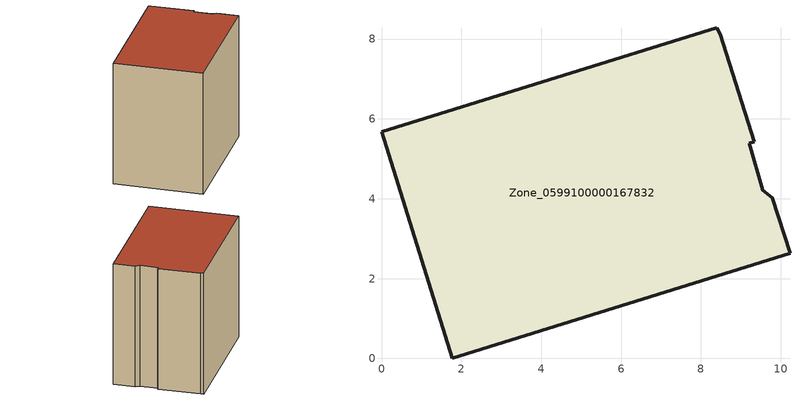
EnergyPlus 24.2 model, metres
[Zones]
Zone_0599100000167832
 floor ground (C_G): 9.21,5.39 9.54,4.21 9.79,4.03 10.23,2.63 1.77,0 0,5.68 8.39,8.29 8.49,8.12 9.34,5.43 z0
 wall outside (C_F): 8.39,8.29 0,5.68 1.77,0 10.23,2.63 9.79,4.03 9.54,4.21 9.21,5.39 9.34,5.43 8.49,8.12 8.39,8.29 z0:8.49
 roof outside (C_R): 9.54,4.21 9.21,5.39 9.34,5.43 8.49,8.12 8.39,8.29 0,5.68 1.77,0 10.23,2.63 9.79,4.03 z8.49
[BUILDING]
Pand.0599100000167832: North Axis=0; Terrain=City; Loads Convergence Tolerance Value=0.04; Temperature Convergence Tolerance Value=0.4; Solar Distribution=FullExterior; Maximum Number of Warmup Days=25; Minimum Number of Warmup Days=1
[Site:Location]
Rotterdam.The.Hague.AP_ZH_NLD Design_Conditions: Latitude=51.96; Longitude=4.45; Time Zone=1; Elevation=-4.5
[SITE:GROUNDTEMPERATURE:BUILDINGSURFACE]
18, 18, 18, 18, 18, 18, 18, 18, 18, 18, 18, 18
[MATERIAL] Thermal Absorptance=0.9; Solar Absorptance=0.7; Visible Absorptance=0.7
Name | Roughness | Thickness | Conductivity | Density | Specific Heat
G.TC.1946 | MediumSmooth | 0.15 | 1 | 540 | 1210
F.TC.1946 | Rough | 0.3 | 0.857143 | 1920 | 840
R.TC.1946 | MediumRough | 0.2 | 0.909091 | 1500 | 1000
[CONSTRUCTION]
C_G: G.TC.1946
C_F: F.TC.1946
C_R: R.TC.1946
[ZONE]
Zone_0599100000167832: Type=1; Multiplier=1; Ceiling Height=Autocalculate; Volume=Autocalculate; Floor Area=autocalculate; Part of Total Floor Area=Yes
[ZONEINFILTRATION:DESIGNFLOWRATE]
Infil_Zone_0599100000167832: Zone or ZoneList or Space or SpaceList=Zone_0599100000167832; Schedule=AlwaysOn; Design Flow Rate Calculation Method=Flow/Area; Flow Rate per Floor Area=0.003; Constant Term Coefficient=1; Temperature Term Coefficient=0; Velocity Term Coefficient=0; Velocity Squared Term Coefficient=0
[HVACTEMPLATE:ZONE:IDEALLOADSAIRSYSTEM]
Zone_0599100000167832: Maximum Heating Supply Air Temperature=50; Minimum Cooling Supply Air Temperature=13; Maximum Heating Supply Air Humidity Ratio=0.0156; Minimum Cooling Supply Air Humidity Ratio=0.0077; Heating Limit=NoLimit; Cooling Limit=NoLimit; Dehumidification Control Type=ConstantSensibleHeatRatio; Cooling Sensible Heat Ratio=0.7; Dehumidification Setpoint=60; Humidification Control Type=None; Humidification Setpoint=30; Outdoor Air Method=None; Outdoor Air Flow Rate per Person=0.00944; Outdoor Air Flow Rate per Zone Floor Area=0; Outdoor Air Flow Rate per Zone=0; Demand Controlled Ventilation Type=None; Outdoor Air Economizer Type=NoEconomizer; Heat Recovery Type=None; Sensible Heat Recovery Effectiveness=0.7; Latent Heat Recovery Effectiveness=0.65
[ZONECONTROL:THERMOSTAT]
ThermostatControl_Zone_0599100000167832: Zone or ZoneList=Zone_0599100000167832; Control Type Schedule=DualSetpointControlType; Control 1=Thermostat_Zone_0599100000167832; Temperature Difference Between Cutout And Setpoint=0
[THERMOSTATSETPOINT:DUALSETPOINT]
Thermostat_Zone_0599100000167832: Heating Setpoint Temperature Schedule=HeatingSetpoint_Zone_0599100000167832; Cooling Setpoint Temperature Schedule=CoolingSetpoint_Zone_0599100000167832
[SCHEDULE:COMPACT]
HeatingSetpoint_Zone_0599100000167832: Through: 12/31, For: AllDays, Until: 24:00, 21
CoolingSetpoint_Zone_0599100000167832: Through: 12/31, For: AllDays, Until: 24:00, 24
DualSetpointControlType: Through: 12/31, For: AllDays, Until: 24:00, 4
AlwaysOn: Through: 12/31, For: AllDays, Until: 24:00, 1
